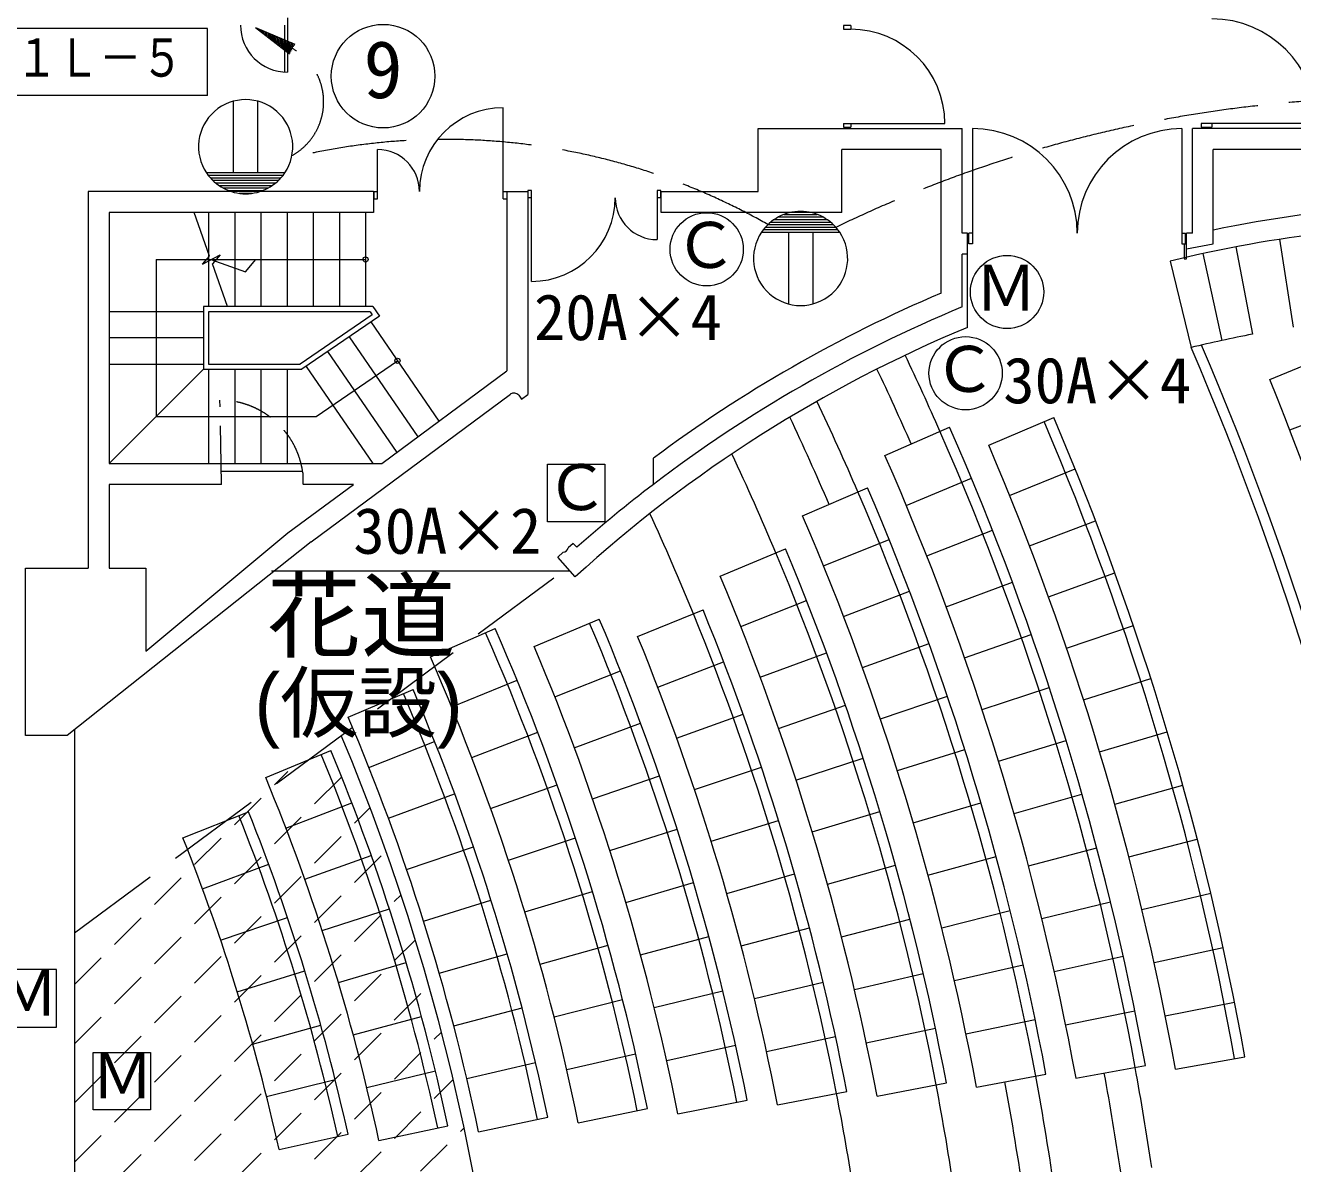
# Model space of a CAD drawing. Units: millimetres, scale not verified. Extents: x -46320 to 37680, y -29109 to 29691.
# Drawn here: x -19708 to -7599, y 5163 to 16043 of the extents above; entities that cross this region are included whole.
import ezdxf
from ezdxf.enums import TextEntityAlignment as Align

# ---------------------------------------------------------------- set-up
doc = ezdxf.new("R2010")
doc.units = ezdxf.units.MM
doc.header["$LTSCALE"] = 300
doc.linetypes.add('DASHED1', pattern=[1.8, 1.2, -0.6])
doc.linetypes.add('DASHED3', pattern=[4, 3, -1])
for name, color, linetype, lineweight in [('1-0_121', 7, 'Continuous', 9), ('8-0', 7, 'Continuous', 9), ('8-1', 7, 'Continuous', 9), ('8-2', 7, 'Continuous', 9), ('9-2_舞台照明', 3, 'Continuous', 9), ('9-3_舞台音響', 3, 'Continuous', 9)]:
    doc.layers.add(name, color=color, linetype=linetype, lineweight=lineweight)
doc.layers.add('1-A', color=7, linetype='Continuous')
doc.styles.add('HG創英角ｺﾞｼｯｸUB', font='')
doc.styles.add('ＭＳ ゴシック', font='')
doc.styles.get('HG創英角ｺﾞｼｯｸUB').set_extended_font_data('HG創英角ｺﾞｼｯｸUB')
doc.styles.get('ＭＳ ゴシック').set_extended_font_data('MS Gothic')

msp = doc.modelspace()

# ---------------------------------------------------------------- linework, layer by layer
at = {"layer": '1-0_121'}
for p, q in [((-17201.8, 16115.4), (-17201.8, 15595.4)), ((-17231.8, 16045.4), (-17231.8, 15595.4)), ((-11892, 16005.4), (-11822, 16005.4)), ((-11822, 16040.4), (-11822, 16005.4)), ((-15142, 14385.4), (-15142, 15255.4)), ((-12707, 14455.4), (-12707, 15055.4)), ((-12707, 15055.4), (-10757, 15055.4)), ((-11892, 15105.4), (-10922, 15105.4)), ((-11892, 15105.4), (-11892, 15070.4)), ((-11892, 15070.4), (-11822, 15070.4)), ((-11822, 15105.4), (-11822, 15070.4)), ((-10757, 14055.4), (-10757, 15055.4)), ((-10657, 15055.4), (-10657, 13955.4)), ((-2207, 15055.4), (-8557, 15055.4)), ((-8557, 14055.4), (-8557, 15055.4)), ((-7372, 15105.4), (-8472, 15105.4)), ((-8472, 15105.4), (-8472, 15070.4)), ((-8472, 15070.4), (-8372, 15070.4)), ((-8372, 15105.4), (-8372, 15070.4)), ((-16342, 14385.4), (-16342, 14855.4)), ((-10957, 14855.4), (-11907, 14855.4)), ((-11907, 14255.4), (-11907, 14855.4)), ((-10957, 13484.2), (-10957, 14855.4)), ((-6707, 14855.4), (-8357, 14855.4)), ((-8357, 13955.4), (-8357, 14855.4)), ((-19107, 14455.4), (-19107, 10855.4)), ((-16381.9, 14455.4), (-19107, 14455.4)), ((-16381.9, 14455.4), (-16381.9, 14255.4)), ((-16377, 14455.4), (-16342, 14455.4)), ((-15142, 14455.4), (-14907, 14455.4)), ((-15107, 14455.4), (-15107, 12740.2)), ((-14907, 14465.4), (-14907, 12515)), ((-13672, 14465.4), (-13672, 13995.4)), ((-13632.1, 14455.4), (-12707, 14455.4)), ((-13632.1, 14255.4), (-13632.1, 14455.4)), ((-15142, 14385.4), (-15107, 14385.4)), ((-14872, 14395.4), (-14907, 14395.4)), ((-13637, 14395.4), (-13672, 14395.4)), ((-18907, 14255.4), (-18907, 11855.4)), ((-16381.9, 14255.4), (-18907, 14255.4)), ((-17947.7, 13838), (-18096, 14255.4)), ((-17957, 14255.4), (-17957, 13355.4)), ((-17707, 14255.4), (-17707, 13355.4)), ((-17457, 14255.4), (-17457, 13355.4)), ((-17207, 14255.4), (-17207, 13355.4)), ((-16957, 14255.4), (-16957, 13355.4)), ((-16707, 14255.4), (-16707, 13355.4)), ((-16457, 14255.4), (-16457, 13355.4)), ((-11907, 14255.4), (-13632.1, 14255.4)), ((-10707, 14055.4), (-10757, 14055.4)), ((-10707, 13155.4), (-10707, 14055.4)), ((-10692, 13955.4), (-10692, 14055.4)), ((-10657, 14055.4), (-10692, 14055.4)), ((-8657, 14055.4), (-8622, 14055.4)), ((-8622, 13955.4), (-8622, 14055.4)), ((-8557, 14055.4), (-8612, 14055.4)), ((-8612, 13810.4), (-8612, 14055.4)), ((-10657, 13955.4), (-10692, 13955.4)), ((-8612, 13905.4), (-8357, 13955.4)), ((-7725.6, 13997.8), (-7593.6, 13158.1)), ((-18457, 13805.4), (-18457, 12305.4)), ((-18457, 13805.4), (-16457, 13805.4)), ((-18016.2, 13759.9), (-17847.6, 13848)), ((-18016.2, 13759.9), (-17947.7, 13838)), ((-17936.1, 13805.4), (-17603.1, 13685.7)), ((-17847.6, 13848), (-17921.1, 13763.1)), ((-17603.1, 13685.7), (-17505.7, 13805.4)), ((-10757, 13351.2), (-10757, 13855.4)), ((-10707, 13855.4), (-10757, 13855.4)), ((-8456.4, 13861.4), (-8276.6, 13030.6)), ((-8141.8, 13925.4), (-7982.6, 13090.4)), ((-17776.3, 13355.4), (-17921.1, 13763.1)), ((-8769.2, 13789.6), (-8569, 12963.5)), ((-16387.7, 13355.4), (-18007, 13355.4)), ((-18007, 13355.4), (-18007, 12755.4)), ((-16387.7, 13355.4), (-16325.2, 13264.2)), ((-18007, 13305.4), (-18907, 13305.4)), ((-16414.1, 13305.4), (-17957, 13305.4)), ((-17957, 13305.4), (-17957, 12805.4)), ((-16325.2, 13264.2), (-17067.1, 12755.4)), ((-16407.3, 13207.9), (-15756.6, 12259)), ((-18007, 13055.4), (-18907, 13055.4)), ((-16613.5, 13066.5), (-15957.7, 12110)), ((-16927.6, 12305.4), (-16152.8, 12836.7)), ((-16819.7, 12925.1), (-16158.7, 11961.1)), ((-7817.9, 12658.7), (-7192.9, 12913.7)), ((-18907, 12805.4), (-18007, 12805.4)), ((-18907, 11855.4), (-18007, 12755.4)), ((-18007, 12755.4), (-17067.1, 12755.4)), ((-17957, 12805.4), (-17082.6, 12805.4)), ((-17957, 12755.4), (-17957, 11855.4)), ((-17707, 12755.4), (-17707, 11855.4)), ((-17457, 12755.4), (-17457, 11855.4)), ((-17207, 12755.4), (-17207, 11855.4)), ((-17025.9, 12783.7), (-16389.3, 11855.4)), ((-16301.3, 11855.4), (-15107, 12740.2)), ((-16976.6, 11106.3), (-15072.5, 12516.9)), ((-7625.6, 12175.6), (-6996.3, 12419.9)), ((-18457, 12305.4), (-16927.6, 12305.4)), ((-10503, 12030.7), (-9882, 12295.4)), ((-11495.3, 11931.9), (-10877.4, 12203.5)), ((-13707, 11655), (-13707, 11905.3)), ((-18907, 11855.4), (-16301.3, 11855.4)), ((-17833.3, 11655.4), (-17837.1, 11855.4)), ((-17832.5, 11780.5), (-17059.4, 11780.5)), ((-17056.8, 11765.7), (-17056.8, 11662.3)), ((-10303.5, 11550.5), (-9677.8, 11803.5)), ((-18907, 11655.4), (-18907, 10855.4)), ((-17833.3, 11655.4), (-18907, 11655.4)), ((-17198.4, 11190.9), (-16571.3, 11655.4)), ((-16571.3, 11655.4), (-17055, 11655.4)), ((-11290.7, 11453.8), (-10667.6, 11713.4)), ((-12280.9, 11355.9), (-11660.7, 11622.5)), ((-10113.2, 11066.6), (-9482.7, 11307.9)), ((-18557, 10061.4), (-17198.4, 11190.9)), ((-11095.5, 10971.9), (-10467.4, 11219.3)), ((-16976.6, 11106.3), (-19307, 9255.4)), ((-14472.5, 11091.9), (-14521, 11048.4)), ((-14439, 11054.5), (-14472.5, 11091.9)), ((-13068.1, 10779.3), (-12445.6, 11040.4)), ((-12080.4, 10876.2), (-11455, 11130.2)), ((-14567.8, 11006.5), (-14621.5, 10958.4)), ((-14454.6, 10772.1), (-14621.5, 10958.4)), ((-19707, 9255.4), (-19707, 10855.4)), ((-19707, 10855.4), (-19107, 10855.4)), ((-18907, 10855.4), (-18557, 10855.4)), ((-18557, 10855.4), (-18557, 10061.4)), ((-14502.5, 10825.6), (-17355.4, 10825.6)), ((-9931.9, 10579.2), (-9297, 10808.6)), ((-10909.6, 10486.2), (-10276.9, 10721.4)), ((-12872, 10297.7), (-12244.2, 10545.7)), ((-11889.5, 10392.4), (-11259.2, 10633.8)), ((-13857.3, 10201.9), (-13232.4, 10457)), ((-14845.7, 10104.9), (-14223.9, 10367.7)), ((-9759.7, 10088.6), (-9120.7, 10306)), ((-15837.6, 10006.4), (-15219.4, 10277.5)), ((-10733.1, 9997.1), (-10096, 10220)), ((-11708.5, 9905), (-11073.4, 10133.6)), ((-13666, 9718.4), (-13035.6, 9959.9)), ((-12686, 9812.1), (-12053.2, 10047)), ((-14648.6, 9623.6), (-14021.1, 9872.4)), ((-16623.5, 9430.5), (-16002.7, 9695.4)), ((-15634.4, 9527.8), (-15010, 9784.3)), ((-10566.2, 9504.6), (-9924.8, 9715.1)), ((-9596.8, 9594.7), (-8953.8, 9800.2)), ((-11537.2, 9414), (-10897.7, 9629.8)), ((-13485.2, 9230.8), (-12849.8, 9458.6)), ((-12510.2, 9322.7), (-11872.6, 9544.3)), ((-14462.5, 9138.1), (-13829.5, 9372.6)), ((-19307, 9255.4), (-19707, 9255.4)), ((-19237, 9311), (-19237, -6997.2)), ((-15442.4, 9044.5), (-14812.2, 9286.2)), ((-10408.8, 9009), (-9763.5, 9207)), ((-9443.2, 9098), (-8796.5, 9291.3)), ((-17411.6, 8853.8), (-16787.9, 9111.9)), ((-16425.3, 8949.8), (-15798.2, 9199.3)), ((-11375.9, 8919.6), (-10732.2, 9122.6)), ((-12344.6, 8829.8), (-11702.5, 9038.1)), ((-14287.4, 8648.5), (-13649.3, 8868.6)), ((-13315, 8739.4), (-12674.8, 8953.4)), ((-15262, 8556.8), (-14626.2, 8783.6)), ((-9298.8, 8598.4), (-8648.6, 8779.6)), ((-17219, 8370.8), (-16588.9, 8612.7)), ((-16239.1, 8464.3), (-15605.9, 8698.3)), ((-11224.6, 8422.1), (-10576.9, 8612.1)), ((-10261.1, 8510.4), (-9612.1, 8695.9)), ((-18202.2, 8276.1), (-17575.4, 8526.7)), ((-12189.3, 8333.5), (-11543, 8528.3)), ((-14123.4, 8155), (-13480.5, 8360.7)), ((-13155.5, 8244.5), (-12510.8, 8444.5)), ((-15093, 8065), (-14452.1, 8276.7)), ((-9163.9, 8096.2), (-8510.4, 8265.2)), ((-16064.8, 7974.4), (-15426.1, 8192.7)), ((-10123.1, 8009.1), (-9470.6, 8181.9)), ((-18015.7, 7790.7), (-17382.4, 8024.2)), ((-17038.9, 7883), (-16402.7, 8108.6)), ((-12044.5, 7834.1), (-11394.3, 8015.4)), ((-11083.3, 7921.7), (-10431.9, 8098.6)), ((-13006.8, 7746.2), (-12358, 7932.2)), ((-14935.7, 7569.4), (-14290, 7765.9)), ((-13970.5, 7658), (-13323.1, 7849.1)), ((-15902.6, 7480.3), (-15258.7, 7682.9)), ((-9994.8, 7505.1), (-9339.1, 7665.3)), ((-9038.4, 7591.6), (-8381.9, 7748.3)), ((-17842.5, 7300.4), (-17203.1, 7516.7)), ((-16871.4, 7390.7), (-16229.6, 7599.8)), ((-10952, 7418.5), (-10297.2, 7582.3)), ((-12869, 7244.8), (-12216.2, 7416.7)), ((-11910, 7331.8), (-11256.2, 7499.5)), ((-13829, 7157.6), (-13177.4, 7334)), ((-15752.7, 6982.4), (-15104, 7169)), ((-14790.2, 7070.2), (-14140, 7251.5)), ((-9876.4, 6998.8), (-9217.7, 7146.2)), ((-8922.4, 7084.7), (-8263, 7229.1)), ((-16716.7, 6894.2), (-16069.7, 7086.7)), ((-10830.9, 6912.8), (-10172.9, 7063.4)), ((-17682.5, 6805.6), (-17037.5, 7004.6)), ((-11786.1, 6826.8), (-11128.9, 6980.7)), ((-13698.8, 6654.2), (-13043.4, 6815.8)), ((-12742.1, 6740.5), (-12085.7, 6898.2)), ((-14656.4, 6567.7), (-14002.1, 6733.6)), ((-8815.8, 6575.7), (-8153.9, 6707.8)), ((-16574.8, 6394), (-15923.1, 6569.7)), ((-15615, 6480.9), (-14962, 6651.6)), ((-10720, 6404.8), (-10059.1, 6542.1)), ((-9767.7, 6490.3), (-9106.3, 6624.9)), ((-17536, 6306.7), (-16885.8, 6488.1)), ((-11672.8, 6319.3), (-11012.5, 6459.5)), ((-12626.1, 6233.6), (-11966.5, 6377)), ((-14534.5, 6062.1), (-13876.5, 6212.6)), ((-13580, 6147.9), (-12921.1, 6294.7)), ((-8718.9, 6064.8), (-8054.6, 6184.5)), ((-15489.8, 5976.2), (-14832.7, 6130.7)), ((-9669, 5979.7), (-9005, 6101.5)), ((-17403, 5804), (-16748.2, 5967.7)), ((-16445.9, 5890.2), (-15789.9, 6049.1)), ((-11570.1, 5809.5), (-10907, 5935.9)), ((-10619.4, 5894.6), (-9955.9, 6018.7)), ((-12521.1, 5724.3), (-11858.6, 5853.4)), ((-13472.6, 5639.1), (-12810.6, 5771)), ((-15377, 5468.6), (-14716.3, 5606.9)), ((-14424.5, 5553.9), (-13763.2, 5688.8)), ((-16330, 5383.3), (-15670.1, 5525.2)), ((-17283.7, 5297.9), (-16624.7, 5443.8))]:
    msp.add_line(p, q, dxfattribs=at)
at = {"layer": '1-0_121', "linetype": 'DASHED1'}
for p, q in [((-17837.1, 11855.4), (-17848.5, 12460.1)), ((-19237, 6309.9), (-16572.8, 8974)), ((-19237, 6875.5), (-17201.2, 8911.4)), ((-19237, 5744.2), (-16414.1, 8567.1)), ((-19237, 5178.5), (-16262.4, 8153)), ((-19237, 4612.8), (-16118.1, 7731.7)), ((-19237, 4047.1), (-15981.4, 7302.7)), ((-19237, 3481.4), (-15852.5, 6866)), ((-19237, 2915.8), (-15731.6, 6421.1)), ((-19237, 2350.1), (-15619.2, 5967.8)), ((-18604.4, 2417), (-15515.6, 5505.8))]:
    msp.add_line(p, q, dxfattribs=at)
at = {"layer": '1-0_121', "linetype": 'DASHED3'}
msp.add_line((-19237, 7368.5), (-14570.4, 10825.6), dxfattribs=at)
at = {"layer": '1-0_121'}
for points in [[(-11822, 16040.4), (-11892, 16040.4), (-11892, 16005.4)], [(-8657, 15055.4), (-8657, 13955.4), (-8622, 13955.4)], [(-16377, 14455.4), (-16377, 14385.4), (-16342, 14385.4)], [(-14872, 13595.4), (-14872, 14465.4), (-14907, 14465.4)], [(-13637, 14395.4), (-13637, 14465.4), (-13672, 14465.4)], [(-8637, 13955.4), (-8637, 13810.4), (-8612, 13810.4)], [(-16414.1, 13305.4), (-16394.7, 13277.2), (-17082.6, 12805.4)], [(-14992.6, 12507.2), (-14966, 12471.3), (-14907, 12515)]]:
    msp.add_lwpolyline(points, dxfattribs=at)
for centre in [(-16457, 13805.4), (-16152.8, 12836.7)]:
    msp.add_circle(centre, 25, dxfattribs=at)
for centre, radius, start, end in [((-8372, 15105.4), 1000, 0, 90), ((-17201.8, 16045.4), 450, 180, 270), ((-11822, 15105.4), 900, 0, 90), ((-15142, 14455.4), 800, 90, 180), ((-10657, 14055.4), 1000, 0, 90), ((-8657, 14055.4), 1000, 90, 180), ((-16342, 14455.4), 400, 0, 90), ((-14872, 14395.4), 800, 270, 0), ((-13672, 14395.4), 400, 180, 270), ((-5707, 1155.4), 13200, 94.34475, 101.58126), ((-5707, 1155.4), 13000, 90, 103.62454), ((-5707, 1155.4), 13400, 113.06599, 126.65641), ((-5707, 1155.4), 13200, 112.49332, 127.3052), ((-5707, 1155.4), 13000, 112.61987, 132.29052), ((-5707, 1155.4), 12150, 100.79505, 103.62454), ((-36047.1, 1142.1), 29913.1, 9.8836, 23.27796), ((-36047.1, 1142.1), 30013.1, 9.8836, 23.24466), ((-36047.1, 1142.1), 27393.1, 23.72398, 25.39593), ((-36047.1, 1142.1), 27093.1, 23.72398, 25.38759), ((-36047.1, 1142.1), 30488.1, 10.46808, 22.19383), ((-15038.5, 12468.6), 60, 40.0146, 126.53168), ((-36047.1, 1142.1), 26443.1, 23.25613, 25.3173), ((-36047.1, 1142.1), 26143.1, 23.25613, 25.25948), ((-36047.1, 1142.1), 28343.1, 10.21129, 23.0869), ((-36047.1, 1142.1), 28443.1, 10.21129, 23.0869), ((-36047.1, 1142.1), 27393.1, 10.39225, 23.72398), ((-36047.1, 1142.1), 27493.1, 10.39225, 23.72398), ((-36047.1, 1142.1), 27768.1, 10.21129, 23.0869), ((-36047.1, 1142.1), 25493.1, 22.75268, 25.07512), ((-36047.1, 1142.1), 26818.1, 10.39225, 23.72398), ((-17849.8, 11660.1), 800, 7.58395, 14.13151), ((-5707, 1155.4), 13200, 127.3052, 131.41572), ((-36047.1, 1142.1), 26443.1, 10.58656, 23.25613), ((-36047.1, 1142.1), 26543.1, 10.58656, 23.25613), ((-36047.1, 1142.1), 24543.1, 22.20941, 24.64556), ((-36047.1, 1142.1), 25868.1, 10.58656, 23.25613), ((-14578.5, 11065.5), 60, 280.3193, 343.38025), ((-36047.1, 1142.1), 25593.1, 10.79576, 22.75268), ((-36047.1, 1142.1), 25493.1, 10.79576, 22.75268), ((-36047.1, 1142.1), 24918.1, 10.79576, 22.75268), ((-36047.1, 1142.1), 24543.1, 11.02163, 22.20941), ((-36047.1, 1142.1), 24643.1, 11.02163, 22.20941), ((-36047.1, 1142.1), 23593.1, 11.26624, 22.91578), ((-36047.1, 1142.1), 23693.1, 11.26624, 22.91578), ((-36047.1, 1142.1), 22643.1, 11.53204, 23.68311), ((-36047.1, 1142.1), 22743.1, 11.53204, 23.68311), ((-36047.1, 1142.1), 23968.1, 11.02163, 22.20941), ((-36047.1, 1142.1), 23018.1, 11.26624, 22.91578), ((-36047.1, 1142.1), 22068.1, 11.53204, 23.68311), ((-36047.1, 1142.1), 21793.1, 11.82192, 23.10877), ((-36047.1, 1142.1), 21693.1, 11.82192, 23.10877), ((-36047.1, 1142.1), 21118.1, 11.82192, 23.10877), ((-36047.1, 1142.1), 20843.1, 12.1393, 22.48052), ((-36047.1, 1142.1), 20743.1, 12.1393, 22.48052), ((-36047.1, 1142.1), 20168.1, 12.1393, 22.48052), ((-36047.1, 1142.1), 19793.1, 12.48831, 21.79041), ((-36047.1, 1142.1), 19893.1, 12.48831, 21.79041), ((-36047.1, 1142.1), 19218.1, 12.48831, 21.79041), ((-36047.1, 1142.1), 27393.1, 8.36075, 10.39225), ((-36047.1, 1142.1), 26143.1, 8.09193, 10.58656), ((-36047.1, 1142.1), 26443.1, 8.09193, 10.58656), ((-36047.1, 1142.1), 27093.1, 8.36075, 10.39225), ((-36047.1, 1142.1), 24543.1, 8.73342, 11.02163), ((-36047.1, 1142.1), 25493.1, 8.40044, 10.79576)]:
    msp.add_arc(centre, radius, start, end, dxfattribs=at)
at = {"layer": '1-0_121', "linetype": 'DASHED1'}
msp.add_arc((-17849.8, 11660.1), 800, 14.13151, 89.90533, dxfattribs=at)
at = {"layer": '1-0_121', "color": 3}
msp.add_arc((-36047.1, 1142.1), 20990.1, 337.31882, 22.74129, dxfattribs=at)
at = {"layer": '8-0'}
for p, q in [((-17967.3, 16012.3), (-19949.5, 16012.3)), ((-17967.3, 15372.3), (-17967.3, 16012.3)), ((-17967.3, 15372.3), (-19949.5, 15372.3))]:
    msp.add_line(p, q, dxfattribs=at)
at = {"layer": '8-1'}
for p, q in [((-17720, 14631.6), (-17720, 15317.4)), ((-17485.7, 14631.6), (-17485.7, 15317.4)), ((-17229.6, 14631.6), (-17976.1, 14631.6)), ((-17247.2, 14607.3), (-17958.6, 14607.3)), ((-17267.4, 14583), (-17938.3, 14583)), ((-17290.9, 14558.7), (-17914.9, 14558.7)), ((-17318.3, 14534.4), (-17887.5, 14534.4)), ((-17351, 14510.1), (-17854.8, 14510.1)), ((-17391.4, 14485.7), (-17814.4, 14485.7)), ((-17445.3, 14461.4), (-17760.4, 14461.4)), ((-17541.8, 14437.1), (-17664, 14437.1)), ((-12552.1, 14187.4), (-12048.4, 14187.4)), ((-12511.7, 14211.7), (-12088.8, 14211.7)), ((-12457.8, 14236), (-12142.7, 14236)), ((-12361.4, 14260.3), (-12239.1, 14260.3)), ((-12673.5, 14065.8), (-11927, 14065.8)), ((-12655.9, 14090.1), (-11944.6, 14090.1)), ((-12635.7, 14114.4), (-11964.8, 14114.4)), ((-12612.3, 14138.7), (-11988.2, 14138.7)), ((-12584.8, 14163), (-12015.7, 14163)), ((-12417.4, 14065.8), (-12417.4, 13380)), ((-12183.1, 14065.8), (-12183.1, 13380))]:
    msp.add_line(p, q, dxfattribs=at)
for centre, start, end in [((-17602.9, 14883), 326.0455, 213.95448), ((-17602.9, 14883), 213.95448, 326.0455), ((-17602.9, 14883), 213.95448, 326.0455), ((-12300.2, 13814.5), 33.95448, 146.0455), ((-12300.2, 13814.5), 33.95448, 146.0455), ((-12300.2, 13814.5), 146.0455, 33.95448)]:
    msp.add_arc(centre, 450, start, end, dxfattribs=at)
at = {"layer": '8-2'}
for p, q in [((-17510.4, 16020.8), (-17185.4, 15771.4)), ((-17510.4, 16020.8), (-17131.9, 15864)), ((-17507.4, 16019.6), (-17507, 16018.2)), ((-17493.4, 16013.8), (-17491.4, 16006.2)), ((-17479.5, 16008), (-17475.8, 15994.2)), ((-17465.5, 16002.2), (-17460.1, 15982.2)), ((-17451.5, 15996.4), (-17444.5, 15970.2)), ((-17437.5, 15990.6), (-17428.8, 15958.2)), ((-17423.6, 15984.8), (-17413.2, 15946.2)), ((-17409.6, 15979), (-17397.6, 15934.2)), ((-17395.6, 15973.2), (-17381.9, 15922.2)), ((-17381.6, 15967.5), (-17366.3, 15910.2)), ((-17367.7, 15961.7), (-17350.7, 15898.2)), ((-17353.7, 15955.9), (-17335, 15886.2)), ((-17339.7, 15950.1), (-17319.4, 15874.2)), ((-17325.7, 15944.3), (-17303.7, 15862.2)), ((-17311.8, 15938.5), (-17288.1, 15850.2)), ((-17297.8, 15932.7), (-17272.5, 15838.2)), ((-17283.8, 15926.9), (-17256.8, 15826.2)), ((-17269.8, 15921.2), (-17241.2, 15814.2)), ((-17255.9, 15915.4), (-17225.5, 15802.2)), ((-17241.9, 15909.6), (-17209.9, 15790.2)), ((-17227.9, 15903.8), (-17194.3, 15778.2)), ((-17213.9, 15898), (-17181.7, 15777.7)), ((-17200, 15892.2), (-17173.2, 15792.4)), ((-17186, 15886.4), (-17164.7, 15807.1)), ((-17172, 15880.6), (-17156.3, 15821.8)), ((-17158, 15874.8), (-17147.8, 15836.5)), ((-17144.1, 15869.1), (-17139.3, 15851.2))]:
    msp.add_line(p, q, dxfattribs=at)
msp.add_circle((-16289.5, 15557.1), 495, dxfattribs=at)
at = {"layer": '8-2', "linetype": 'DASHED3'}
for centre, radius, start, end in [((-17444, 15311.4), 586.4, 298.85624, 77.26732), ((-6570.5, 2989.9), 12360.5, 90.76555, 115.86489), ((-15694.3, 8711.4), 6241.6, 60.40802, 103.63336)]:
    msp.add_arc(centre, radius, start, end, dxfattribs=at)
at = {"layer": '9-2_舞台照明'}
msp.add_lwpolyline([(-14170.1, 11298.5), (-14720.1, 11298.5), (-14720.1, 11848.5), (-14170.1, 11848.5)], close=True, dxfattribs=at)
for centre in [(-13197.6, 13902.4), (-10723.9, 12717.7)]:
    msp.add_circle(centre, 350, dxfattribs=at)
at = {"layer": '9-3_舞台音響'}
for points in [[(-19958.7, 6468.2), (-19408.7, 6468.2), (-19408.7, 7018.2), (-19958.7, 7018.2)], [(-18510.7, 5676.9), (-19060.7, 5676.9), (-19060.7, 6226.9), (-18510.7, 6226.9)]]:
    msp.add_lwpolyline(points, close=True, dxfattribs=at)
msp.add_circle((-10327.6, 13494.3), 350, dxfattribs=at)

# ---------------------------------------------------------------- texts
at = {"layer": '1-A', "style": 'HG創英角ｺﾞｼｯｸUB'}
for s, height, p in [('花道', 659.8, (-17399.2, 9874.2)), ('(仮設)', 549.9, (-17519, 9129.7))]:
    msp.add_text(s, height=height, dxfattribs=at).set_placement(p, align=Align.BOTTOM_LEFT)
at = {"layer": '8-0', "style": 'ＭＳ ゴシック', "width": 0.8}
msp.add_text('１Ｌ－５', height=366.6, dxfattribs=at).set_placement((-19800.3, 15442.4), align=Align.BOTTOM_LEFT)
at = {"layer": '8-2', "style": 'ＭＳ ゴシック'}
msp.add_text('9', height=549.9, dxfattribs=at).set_placement((-16477, 15182.1), align=Align.BOTTOM_LEFT)
at = {"layer": '9-2_舞台照明', "style": 'ＭＳ ゴシック'}
for s, p in [('Ｃ', (-13507.7, 13591.8)), ('20A×4', (-14848.3, 12902.1)), ('Ｃ', (-11034.1, 12407.1)), ('30A×4', (-10364.1, 12298.2)), ('Ｃ', (-14739.1, 11277.5)), ('30A×2', (-16573.8, 10860.1))]:
    msp.add_text(s, height=439.9, dxfattribs=at).set_placement(p, align=Align.BOTTOM_LEFT)
at = {"layer": '9-3_舞台音響', "style": 'ＭＳ ゴシック'}
for p in [(-10637.8, 13183.7), (-19989.8, 6447.1), (-19079.6, 5655.9)]:
    msp.add_text('Ｍ', height=439.9, dxfattribs=at).set_placement(p, align=Align.BOTTOM_LEFT)

doc.saveas('drawing.dxf')
